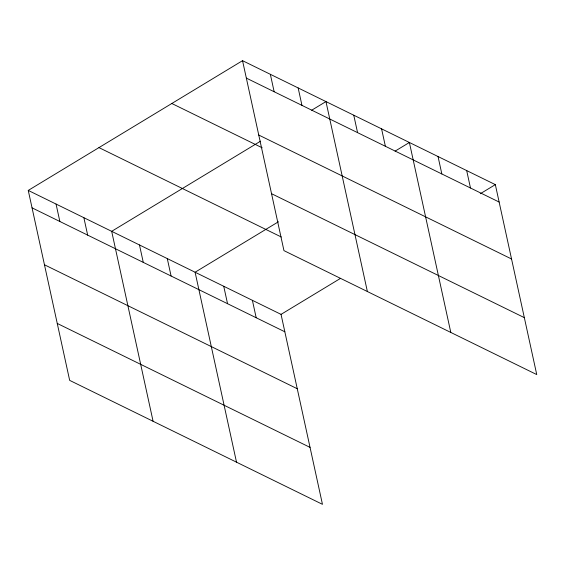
<?xml version="1.0" encoding="UTF-8"?>
<svg xmlns="http://www.w3.org/2000/svg" width="565" height="565" viewBox="0 0 565 565"><rect width="100%" height="100%" fill="white"/><g stroke="black" fill="none" stroke-linecap="round" stroke-linejoin="round"><path stroke-width="0.85" d="M28.25 190.419L281.045 314.373L322.46 504.326L69.665 380.372L28.25 190.419L242.54 60.674L495.336 184.628L536.75 374.581L283.955 250.627L242.54 60.674M260.514 141.208L111.672 231.325L153.087 421.278M311.668 110.232L325.963 101.58L367.377 291.533M278.446 221.763L195.095 272.231L236.509 462.177M395.09 151.138L409.385 142.486L450.799 332.439M281.045 314.373L340.476 278.39M480.285 193.739L495.336 184.628M246.34 78.104L499.135 202.051M258.756 135.035L511.544 258.989M171.824 103.494L262.195 147.804M271.546 193.696L524.334 317.643M98.967 147.606L281.292 237.003M32.05 207.849L284.845 331.796M44.466 264.78L297.254 388.734M57.256 323.441L310.044 447.388M466.683 170.581L470.483 188.004M438.037 156.533L441.837 173.956M381.58 128.848L385.379 146.279M353.768 115.218L357.567 132.641M298.158 87.949L301.957 105.373M270.353 74.312L274.145 91.735M252.393 300.326L256.192 317.749M223.74 286.278L227.54 303.702M167.282 258.593L171.082 276.017M139.477 244.956L143.277 262.386M83.867 217.687L87.667 235.118M56.055 204.057L59.855 221.48"/></g></svg>
